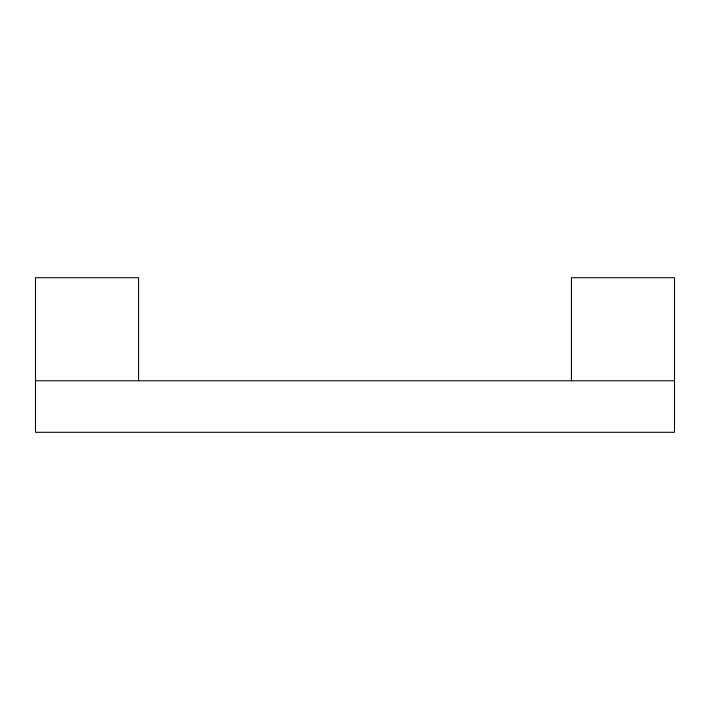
<?xml version="1.0" encoding="UTF-8"?>
<svg xmlns="http://www.w3.org/2000/svg" width="710" height="710" viewBox="0 0 710 710"><rect width="100%" height="100%" fill="white"/><g stroke="black" fill="none" stroke-linecap="round" stroke-linejoin="round"><path stroke-width="1.06" d="M35.5 380.764L674.5 380.764M571.435 380.764L571.435 277.699L674.5 277.699L674.5 432.301L35.5 432.301L35.5 277.699L138.565 277.699L138.565 380.764"/></g></svg>
